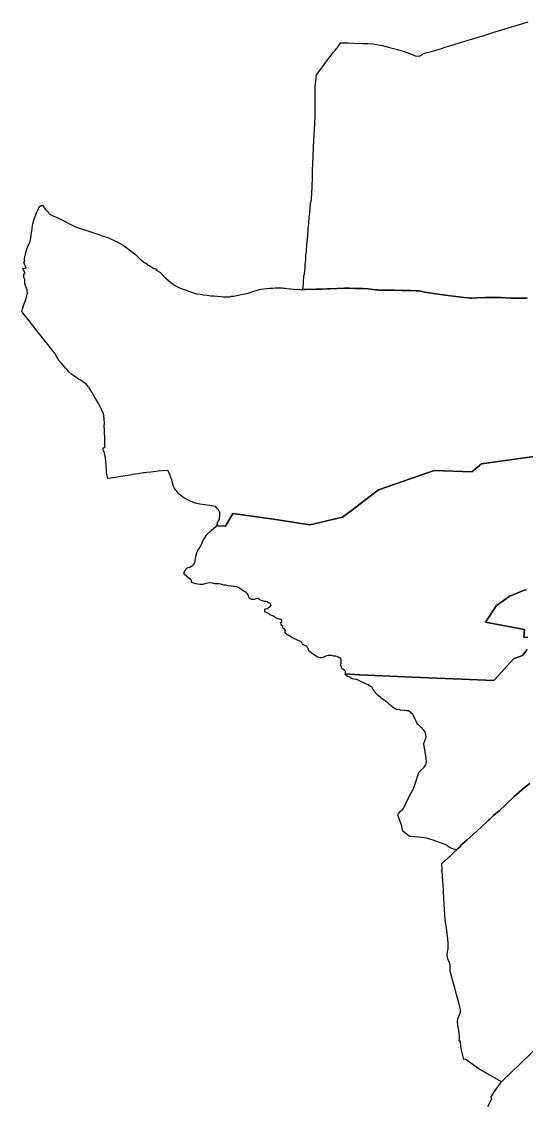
# Model space of a CAD drawing. Header units: inches. Extents: x 12.393 to 12.794, y 55.572 to 55.777.
# Drawn here: x 12.3934 to 12.4343, y 55.6868 to 55.7747 of the extents above; entities that cross this region are included whole.
import ezdxf

# ---------------------------------------------------------------- set-up
doc = ezdxf.new("R2010")
doc.units = ezdxf.units.IN
doc.header["$MEASUREMENT"] = 0
doc.layers.add('zones', color=7, linetype='Continuous')

msp = doc.modelspace()

# ---------------------------------------------------------------- linework, layer by layer
at = {"layer": 'zones', "color": 7, "linetype": 'Continuous', "lineweight": 25}
for points in [[(12.434367, 55.752299), (12.434268, 55.752295), (12.434136, 55.752291), (12.433663, 55.752284), (12.433356, 55.752283), (12.433048, 55.752292), (12.432631, 55.752314), (12.432235, 55.752334), (12.431852, 55.752343), (12.431452, 55.752345), (12.431301, 55.752345), (12.430949, 55.752341), (12.43032, 55.752308), (12.429873, 55.752285), (12.429715, 55.752283), (12.429543, 55.752306), (12.429218, 55.752347), (12.42857, 55.75243), (12.42773, 55.752535), (12.427145, 55.75261), (12.426785, 55.752656), (12.426397, 55.752705), (12.426202, 55.752741), (12.426031, 55.752781), (12.425862, 55.752824), (12.425715, 55.752859), (12.42559, 55.752876), (12.425503, 55.752874), (12.425442, 55.752878), (12.425367, 55.752882), (12.42497, 55.752896), (12.424334, 55.752907), (12.424201, 55.75291), (12.42359, 55.752923), (12.423522, 55.752926), (12.423227, 55.752944), (12.423078, 55.752946), (12.422913, 55.752939), (12.422779, 55.752931), (12.422647, 55.752929), (12.422516, 55.75293), (12.422348, 55.75294), (12.422238, 55.752948), (12.42208, 55.752965), (12.42186, 55.752995), (12.421479, 55.753031), (12.421053, 55.753062), (12.420845, 55.753075), (12.42044, 55.753081), (12.419953, 55.753084), (12.419672, 55.753082), (12.419549, 55.753083), (12.41838, 55.753036), (12.418181, 55.753029), (12.417713, 55.753017), (12.417234, 55.753009), (12.416335, 55.752996), (12.416185, 55.752993), (12.41624, 55.75348), (12.416241, 55.753654), (12.416251, 55.753972), (12.416259, 55.754076), (12.416284, 55.754147), (12.416295, 55.754193), (12.416306, 55.754238), (12.416359, 55.754805), (12.416361, 55.754834), (12.416375, 55.754997), (12.416379, 55.755048), (12.416412, 55.755348), (12.416415, 55.755379), (12.416438, 55.755703), (12.416456, 55.755938), (12.416468, 55.756097), (12.416471, 55.756143), (12.416481, 55.756271), (12.416495, 55.756437), (12.416507, 55.756576), (12.416511, 55.756623), (12.416529, 55.756824), (12.416534, 55.756886), (12.416547, 55.757026), (12.416578, 55.757385), (12.416594, 55.757569), (12.416601, 55.757645), (12.416627, 55.75795), (12.416643, 55.758126), (12.416661, 55.75833), (12.416678, 55.758524), (12.41668, 55.758549), (12.416692, 55.75869), (12.416699, 55.758768), (12.416707, 55.758856), (12.416722, 55.759035), (12.416736, 55.759188), (12.416797, 55.759888), (12.416804, 55.75993), (12.416812, 55.759989), (12.416893, 55.760239), (12.416894, 55.760278), (12.416918, 55.76086), (12.41693, 55.761178), (12.416936, 55.761276), (12.416939, 55.761325), (12.416943, 55.761377), (12.416945, 55.761427), (12.416958, 55.761988), (12.416959, 55.762021), (12.41696, 55.76205), (12.416972, 55.762593), (12.417023, 55.763806), (12.417086, 55.765098), (12.417109, 55.765572), (12.417149, 55.766387), (12.417163, 55.766688), (12.417165, 55.766732), (12.417168, 55.76678), (12.417185, 55.76714), (12.417182, 55.767659), (12.417182, 55.7677), (12.417178, 55.768415), (12.417177, 55.768457), (12.417175, 55.768842), (12.417172, 55.769396), (12.417254, 55.770112), (12.417285, 55.77038), (12.417882, 55.771174), (12.417976, 55.771297), (12.418639, 55.772179), (12.418659, 55.772204), (12.418679, 55.772227), (12.418719, 55.772278), (12.418766, 55.772335), (12.418829, 55.772412), (12.418924, 55.772529), (12.41898, 55.772598), (12.41903, 55.772659), (12.419262, 55.772959), (12.419306, 55.772981), (12.419458, 55.772971), (12.419842, 55.77296), (12.420298, 55.772936), (12.421078, 55.772928), (12.421422, 55.772925), (12.421885, 55.772894), (12.422618, 55.772743), (12.423208, 55.772598), (12.423852, 55.772426), (12.424389, 55.772259), (12.424825, 55.772101), (12.42487, 55.772086), (12.424924, 55.772068), (12.425293, 55.771924), (12.425617, 55.771896), (12.425807, 55.771974), (12.425868, 55.772049), (12.425952, 55.77211), (12.42626, 55.772191), (12.426491, 55.772252), (12.426864, 55.772348), (12.427416, 55.772522), (12.427712, 55.772615), (12.428441, 55.772834), (12.428964, 55.772987), (12.429845, 55.773262), (12.430776, 55.773548), (12.431571, 55.773796), (12.432566, 55.774104), (12.433176, 55.774289), (12.433648, 55.774433), (12.434428, 55.774685)], [(12.440898, 55.740293), (12.430847, 55.738886), (12.430785, 55.738877), (12.430655, 55.738859), (12.429875, 55.738201), (12.426834, 55.738309), (12.422322, 55.736759), (12.421177, 55.735886), (12.420202, 55.735143), (12.419398, 55.73453), (12.416736, 55.733925), (12.413806, 55.734391), (12.410514, 55.734845), (12.409903, 55.73382), (12.409191, 55.73384), (12.409216, 55.733865), (12.409228, 55.73389), (12.409243, 55.733915), (12.409277, 55.734114), (12.40934, 55.734234), (12.40941, 55.734321), (12.409419, 55.734407), (12.40944, 55.734504), (12.409449, 55.734647), (12.409453, 55.734784), (12.409449, 55.734853), (12.409445, 55.734904), (12.409413, 55.735034), (12.409357, 55.735145), (12.40928, 55.735218), (12.409181, 55.735314), (12.409132, 55.735364), (12.409122, 55.735412), (12.408975, 55.735432), (12.40864, 55.735477), (12.408238, 55.735531), (12.407838, 55.735598), (12.407482, 55.735687), (12.407136, 55.735807), (12.406906, 55.73591), (12.406839, 55.73594), (12.406658, 55.736044), (12.406552, 55.73611), (12.406399, 55.73621), (12.406266, 55.736312), (12.406136, 55.736416), (12.406116, 55.736451), (12.406089, 55.736495), (12.40597, 55.736648), (12.405913, 55.736707), (12.405886, 55.736737), (12.405833, 55.7368), (12.405751, 55.73692), (12.405695, 55.737026), (12.405618, 55.73731), (12.40556, 55.737561), (12.405495, 55.737745), (12.405406, 55.738018), (12.405245, 55.738328), (12.404796, 55.738302), (12.404463, 55.73828), (12.40387, 55.738193), (12.403529, 55.738152), (12.403416, 55.738141), (12.403262, 55.738122), (12.402841, 55.738058), (12.402583, 55.738025), (12.402366, 55.737996), (12.402362, 55.737964), (12.401965, 55.737912), (12.401446, 55.737826), (12.401019, 55.737767), (12.400383, 55.737687), (12.400365, 55.737787), (12.400314, 55.738007), (12.400301, 55.738054), (12.400275, 55.738174), (12.40027, 55.738273), (12.400273, 55.738371), (12.40027, 55.73848), (12.400251, 55.738619), (12.400239, 55.738792), (12.400223, 55.739048), (12.400182, 55.739347), (12.400132, 55.739621), (12.40011, 55.739721), (12.400082, 55.73983), (12.40004, 55.73992), (12.399999, 55.740023), (12.400004, 55.740108), (12.400035, 55.740164), (12.40009, 55.740197), (12.400176, 55.740229), (12.400162, 55.740273), (12.40015, 55.740314), (12.400143, 55.74075), (12.400141, 55.740811), (12.400139, 55.740856), (12.400137, 55.740906), (12.400135, 55.74096), (12.400132, 55.741029), (12.400127, 55.741141), (12.400125, 55.7412), (12.40012, 55.741288), (12.40011, 55.741511), (12.400108, 55.741552), (12.400104, 55.741648), (12.40009, 55.741882), (12.400105, 55.74216), (12.400089, 55.742473), (12.400049, 55.74277), (12.400024, 55.742908), (12.399956, 55.743114), (12.399873, 55.743257), (12.399861, 55.743284), (12.399846, 55.743319), (12.399644, 55.743731), (12.399415, 55.744098), (12.399298, 55.744299), (12.399052, 55.744723), (12.398882, 55.745023), (12.398848, 55.745062), (12.398817, 55.745098), (12.398617, 55.745324), (12.398473, 55.745428), (12.398335, 55.745523), (12.398166, 55.74563), (12.397994, 55.745727), (12.397791, 55.745874), (12.39747, 55.746098), (12.397231, 55.746328), (12.397031, 55.74656), (12.396998, 55.746584), (12.396965, 55.746609), (12.396622, 55.747015), (12.39641, 55.747244), (12.396245, 55.74754), (12.396168, 55.747678), (12.396068, 55.747859), (12.395852, 55.748122), (12.395529, 55.74852), (12.395458, 55.74861), (12.395366, 55.748726), (12.3949, 55.749308), (12.39455, 55.74975), (12.39419, 55.750205), (12.393825, 55.750686), (12.393696, 55.75085), (12.393454, 55.751134), (12.39343, 55.751165), (12.393402, 55.751201), (12.393468, 55.751409), (12.393494, 55.751507), (12.393609, 55.751838), (12.393729, 55.752181), (12.393839, 55.752611), (12.393885, 55.752691), (12.393869, 55.752761), (12.393855, 55.75282), (12.393837, 55.752969), (12.393662, 55.753456), (12.393661, 55.753605), (12.393657, 55.753712), (12.393645, 55.753785), (12.393572, 55.753952), (12.393567, 55.754016), (12.393584, 55.754167), (12.393574, 55.754216), (12.393565, 55.754258), (12.393674, 55.754288), (12.393485, 55.754692), (12.393777, 55.754732), (12.393583, 55.755162), (12.39359, 55.755211), (12.393596, 55.755263), (12.393656, 55.755278), (12.393617, 55.755422), (12.393659, 55.755674), (12.393677, 55.755697), (12.393748, 55.755973), (12.393815, 55.756254), (12.393938, 55.756557), (12.39409, 55.756836), (12.394238, 55.757907), (12.394258, 55.757988), (12.394295, 55.758305), (12.394332, 55.75839), (12.394369, 55.758527), (12.394385, 55.758589), (12.394444, 55.758767), (12.394491, 55.758894), (12.394517, 55.758965), (12.394583, 55.759154), (12.39463, 55.759236), (12.394641, 55.759261), (12.394685, 55.759363), (12.394707, 55.759414), (12.394753, 55.759487), (12.3948, 55.759608), (12.39489, 55.759747), (12.395026, 55.759824), (12.395089, 55.759807), (12.395168, 55.759676), (12.395238, 55.759573), (12.395316, 55.759487), (12.395422, 55.759396), (12.39552, 55.759289), (12.395603, 55.759177), (12.395639, 55.759125), (12.395706, 55.759078), (12.395789, 55.759036), (12.396016, 55.758932), (12.396266, 55.758827), (12.396547, 55.758684), (12.396915, 55.758493), (12.397173, 55.758357), (12.397604, 55.75814), (12.397769, 55.758061), (12.397996, 55.75798), (12.399082, 55.757625), (12.399572, 55.75746), (12.399645, 55.757434), (12.399791, 55.757383), (12.399851, 55.757362), (12.400042, 55.757298), (12.400285, 55.757217), (12.400444, 55.75716), (12.400607, 55.757089), (12.400836, 55.756989), (12.401125, 55.756858), (12.401388, 55.756713), (12.401619, 55.756581), (12.401805, 55.756454), (12.402064, 55.756263), (12.40213, 55.756211), (12.402416, 55.75599), (12.402636, 55.755827), (12.403005, 55.75544), (12.403129, 55.755336), (12.403281, 55.755236), (12.403351, 55.755186), (12.403404, 55.755148), (12.40355, 55.755058), (12.403573, 55.75503), (12.40357, 55.755002), (12.403626, 55.754968), (12.403694, 55.754956), (12.4041, 55.754691), (12.404184, 55.754687), (12.404351, 55.754616), (12.404296, 55.75459), (12.404297, 55.754555), (12.404343, 55.754527), (12.404543, 55.754422), (12.404605, 55.754381), (12.404637, 55.754351), (12.40467, 55.754321), (12.404874, 55.754129), (12.405078, 55.753916), (12.405259, 55.753748), (12.405482, 55.753567), (12.405794, 55.753334), (12.405984, 55.753217), (12.406183, 55.753134), (12.406403, 55.753047), (12.406652, 55.752963), (12.407171, 55.752784), (12.407395, 55.752699), (12.407568, 55.752633), (12.407877, 55.752598), (12.408093, 55.752563), (12.408417, 55.752519), (12.408738, 55.752481), (12.408978, 55.752465), (12.409239, 55.752446), (12.409587, 55.752418), (12.409764, 55.752405), (12.409901, 55.75239), (12.41004, 55.752384), (12.410168, 55.752387), (12.410273, 55.7524), (12.410336, 55.752414), (12.410414, 55.752437), (12.410511, 55.752447), (12.410595, 55.752456), (12.411176, 55.752578), (12.411675, 55.752676), (12.41184, 55.752725), (12.412139, 55.752816), (12.412404, 55.75291), (12.412591, 55.752969), (12.412678, 55.75299), (12.412789, 55.753016), (12.412998, 55.753052), (12.413235, 55.753075), (12.413515, 55.753097), (12.413747, 55.753105), (12.413937, 55.753111), (12.414032, 55.753113), (12.414225, 55.753116), (12.414382, 55.753114), (12.41452, 55.75311), (12.414638, 55.7531), (12.414741, 55.753086), (12.414886, 55.753069), (12.41517, 55.753049), (12.415479, 55.753023), (12.415908, 55.752997), (12.416185, 55.752993), (12.416335, 55.752996), (12.417234, 55.753009), (12.417713, 55.753017), (12.418181, 55.753029), (12.41838, 55.753036), (12.419549, 55.753083), (12.419672, 55.753082), (12.419953, 55.753084), (12.42044, 55.753081), (12.420845, 55.753075), (12.421053, 55.753062), (12.421479, 55.753031), (12.42186, 55.752995), (12.42208, 55.752965), (12.422238, 55.752948), (12.422348, 55.75294), (12.422516, 55.75293), (12.422647, 55.752929), (12.422779, 55.752931), (12.422913, 55.752939), (12.423078, 55.752946), (12.423227, 55.752944), (12.423522, 55.752926), (12.42359, 55.752923), (12.424201, 55.75291), (12.424334, 55.752907), (12.42497, 55.752896), (12.425367, 55.752882), (12.425442, 55.752878), (12.425503, 55.752874), (12.42559, 55.752876), (12.425715, 55.752859), (12.425862, 55.752824), (12.426031, 55.752781), (12.426202, 55.752741), (12.426397, 55.752705), (12.426785, 55.752656), (12.427145, 55.75261), (12.42773, 55.752535), (12.42857, 55.75243), (12.429218, 55.752347), (12.429543, 55.752306), (12.429715, 55.752283), (12.429873, 55.752285), (12.43032, 55.752308), (12.430949, 55.752341), (12.431301, 55.752345), (12.431452, 55.752345), (12.431852, 55.752343), (12.432235, 55.752334), (12.432631, 55.752314), (12.433048, 55.752292), (12.433356, 55.752283), (12.433663, 55.752284), (12.434136, 55.752291), (12.434268, 55.752295), (12.434367, 55.752299)], [(12.434367, 55.723832), (12.433985, 55.723343), (12.433263, 55.723072), (12.431716, 55.721372), (12.431652, 55.721302), (12.425064, 55.721589), (12.420796, 55.721769), (12.419605, 55.72184), (12.419629, 55.721906), (12.419639, 55.72195), (12.419642, 55.722025), (12.419569, 55.722118), (12.419441, 55.7222), (12.419344, 55.72227), (12.419302, 55.722386), (12.41926, 55.722528), (12.419273, 55.722624), (12.419296, 55.722703), (12.419293, 55.722836), (12.41928, 55.723023), (12.419195, 55.723135), (12.419107, 55.72318), (12.419001, 55.723233), (12.418853, 55.723272), (12.418681, 55.723289), (12.418529, 55.723325), (12.418384, 55.72334), (12.418243, 55.723328), (12.418108, 55.723293), (12.417948, 55.723224), (12.417817, 55.723161), (12.417691, 55.723138), (12.417558, 55.723147), (12.417436, 55.723181), (12.417333, 55.723233), (12.41712, 55.723353), (12.416721, 55.723652), (12.416677, 55.723715), (12.416662, 55.72377), (12.416648, 55.723813), (12.416629, 55.723848), (12.416601, 55.723902), (12.416564, 55.723962), (12.416534, 55.724026), (12.41647, 55.724086), (12.416331, 55.72414), (12.416217, 55.72421), (12.416154, 55.724283), (12.4161, 55.724376), (12.416037, 55.724439), (12.415949, 55.724487), (12.415878, 55.724515), (12.415795, 55.724549), (12.415641, 55.72462), (12.415509, 55.724694), (12.415396, 55.724735), (12.415292, 55.72479), (12.415195, 55.724871), (12.415044, 55.724946), (12.414896, 55.725026), (12.414801, 55.72511), (12.414742, 55.725199), (12.414743, 55.725288), (12.41476, 55.725341), (12.414768, 55.725371), (12.414712, 55.725433), (12.414631, 55.725487), (12.414585, 55.725549), (12.414529, 55.72564), (12.414565, 55.725659), (12.414577, 55.725716), (12.414506, 55.725726), (12.41442, 55.725831), (12.414414, 55.725859), (12.414401, 55.725913), (12.41438, 55.726002), (12.414473, 55.726039), (12.414487, 55.72625), (12.414357, 55.726261), (12.41427, 55.72627), (12.414105, 55.726342), (12.413947, 55.726417), (12.413873, 55.726462), (12.413824, 55.726502), (12.413758, 55.726537), (12.413706, 55.726544), (12.41363, 55.726561), (12.413571, 55.726599), (12.413456, 55.726706), (12.413356, 55.726764), (12.413203, 55.726807), (12.413126, 55.72685), (12.413107, 55.726906), (12.413106, 55.727016), (12.413114, 55.727085), (12.413188, 55.727122), (12.413287, 55.72715), (12.41338, 55.727195), (12.413494, 55.727263), (12.413589, 55.727355), (12.413604, 55.727449), (12.413571, 55.727528), (12.413486, 55.727575), (12.413369, 55.727611), (12.413306, 55.727679), (12.413219, 55.727715), (12.413111, 55.727718), (12.412988, 55.727736), (12.412824, 55.727782), (12.412707, 55.727839), (12.412644, 55.7279), (12.41259, 55.727957), (12.412497, 55.727952), (12.412365, 55.727915), (12.412241, 55.727876), (12.41215, 55.727864), (12.412037, 55.727864), (12.411923, 55.727919), (12.411858, 55.727964), (12.411812, 55.728062), (12.411783, 55.728171), (12.411752, 55.728246), (12.411691, 55.728328), (12.411617, 55.728411), (12.411505, 55.728486), (12.411355, 55.728581), (12.411205, 55.728676), (12.411072, 55.728767), (12.410968, 55.728844), (12.410837, 55.728903), (12.410678, 55.728928), (12.410548, 55.728931), (12.410398, 55.728944), (12.410141, 55.728991), (12.409953, 55.729026), (12.409771, 55.729043), (12.409613, 55.729077), (12.409548, 55.729105), (12.409387, 55.729136), (12.409207, 55.729143), (12.409041, 55.729133), (12.408954, 55.729155), (12.408892, 55.729202), (12.408715, 55.729217), (12.408482, 55.729199), (12.408242, 55.729148), (12.408068, 55.729091), (12.407968, 55.729073), (12.407831, 55.729082), (12.407672, 55.729102), (12.407509, 55.729142), (12.407344, 55.729193), (12.40728, 55.729213), (12.407187, 55.72926), (12.407164, 55.72932), (12.407149, 55.729398), (12.407128, 55.729459), (12.406983, 55.729578), (12.40656, 55.729918), (12.406532, 55.729983), (12.406567, 55.730055), (12.406598, 55.730134), (12.406667, 55.730244), (12.40674, 55.730371), (12.406805, 55.730431), (12.406893, 55.73046), (12.407035, 55.730492), (12.407162, 55.730559), (12.407267, 55.730661), (12.407359, 55.730746), (12.407421, 55.730852), (12.407449, 55.730951), (12.407459, 55.731052), (12.40748, 55.731181), (12.407496, 55.731265), (12.407504, 55.731322), (12.407545, 55.731465), (12.407599, 55.73165), (12.407647, 55.731788), (12.407673, 55.731829), (12.407772, 55.732006), (12.407988, 55.732393), (12.408012, 55.732466), (12.408031, 55.732523), (12.408142, 55.732708), (12.408245, 55.732878), (12.408286, 55.732957), (12.408357, 55.733084), (12.408768, 55.733455), (12.409162, 55.733811), (12.409191, 55.73384), (12.409903, 55.73382), (12.410514, 55.734845), (12.413806, 55.734391), (12.416736, 55.733925), (12.419398, 55.73453), (12.420202, 55.735143), (12.421177, 55.735886), (12.422322, 55.736759), (12.426834, 55.738309), (12.429875, 55.738201), (12.430655, 55.738859), (12.430785, 55.738877), (12.430847, 55.738886), (12.440898, 55.740293)], [(12.434295, 55.728651), (12.434116, 55.728629), (12.432949, 55.728131), (12.431882, 55.727374), (12.430976, 55.726046), (12.431122, 55.726018), (12.434138, 55.725427), (12.434085, 55.724829), (12.434417, 55.724803)], [(12.434417, 55.724803), (12.434085, 55.724829), (12.434138, 55.725427), (12.431122, 55.726018), (12.430976, 55.726046), (12.431882, 55.727374), (12.432949, 55.728131), (12.434116, 55.728629), (12.434295, 55.728651)], [(12.434583, 55.712954), (12.434104, 55.712607), (12.433319, 55.711903), (12.432598, 55.711239), (12.432078, 55.710757), (12.431626, 55.710358), (12.431309, 55.710056), (12.431228, 55.709987), (12.431146, 55.709917), (12.430625, 55.709436), (12.430004, 55.708868), (12.429471, 55.708385), (12.428968, 55.707928), (12.428984, 55.707889), (12.428784, 55.707717), (12.428718, 55.707656), (12.428639, 55.707585), (12.428525, 55.707605), (12.428391, 55.707651), (12.428214, 55.707726), (12.428076, 55.707788), (12.42797, 55.707845), (12.427898, 55.707907), (12.427831, 55.70796), (12.427724, 55.708018), (12.426961, 55.708294), (12.426731, 55.708373), (12.426562, 55.708435), (12.426401, 55.708481), (12.426202, 55.708526), (12.425996, 55.708563), (12.425787, 55.708587), (12.425264, 55.70864), (12.424955, 55.708665), (12.42482, 55.708675), (12.424718, 55.708755), (12.424277, 55.709102), (12.42427, 55.709203), (12.424236, 55.709348), (12.424203, 55.709519), (12.424164, 55.709616), (12.424084, 55.709816), (12.424044, 55.709976), (12.423984, 55.710101), (12.423898, 55.710336), (12.423869, 55.710413), (12.423905, 55.710468), (12.423983, 55.710591), (12.424078, 55.710699), (12.424272, 55.710884), (12.42434, 55.710945), (12.424377, 55.711009), (12.424416, 55.711088), (12.424529, 55.711339), (12.424762, 55.711857), (12.424983, 55.712251), (12.425084, 55.712437), (12.425144, 55.712561), (12.425198, 55.712694), (12.425326, 55.713095), (12.425522, 55.713702), (12.425547, 55.713766), (12.425565, 55.713821), (12.4256, 55.713871), (12.425716, 55.713982), (12.425966, 55.714231), (12.426016, 55.714298), (12.42607, 55.714366), (12.426114, 55.714443), (12.42614, 55.714513), (12.426182, 55.714613), (12.426197, 55.714699), (12.426199, 55.714785), (12.426148, 55.715169), (12.425994, 55.716166), (12.425997, 55.716233), (12.426006, 55.716296), (12.426034, 55.71635), (12.426071, 55.716437), (12.426092, 55.716479), (12.42612, 55.71656), (12.426141, 55.71662), (12.42617, 55.716717), (12.426168, 55.71678), (12.426154, 55.716892), (12.426129, 55.717016), (12.426087, 55.717118), (12.426035, 55.717199), (12.425977, 55.717284), (12.425911, 55.717361), (12.425853, 55.717433), (12.425767, 55.7175), (12.425697, 55.717571), (12.425627, 55.717632), (12.425562, 55.717684), (12.425517, 55.717751), (12.425467, 55.717809), (12.425424, 55.717882), (12.425368, 55.718005), (12.425305, 55.718125), (12.425282, 55.718185), (12.425214, 55.718372), (12.425089, 55.71855), (12.42491, 55.718714), (12.42475, 55.718844), (12.424597, 55.718858), (12.424458, 55.718866), (12.424382, 55.718875), (12.424083, 55.718912), (12.42403, 55.718918), (12.42378, 55.718948), (12.423679, 55.719018), (12.42362, 55.719042), (12.423533, 55.719088), (12.42338, 55.719205), (12.423276, 55.719293), (12.423034, 55.719519), (12.422952, 55.71957), (12.422539, 55.719884), (12.422481, 55.719935), (12.42227, 55.720127), (12.422209, 55.720177), (12.422148, 55.720233), (12.422095, 55.720289), (12.422052, 55.72035), (12.421893, 55.720586), (12.42184, 55.720685), (12.421801, 55.720733), (12.421718, 55.7208), (12.421442, 55.720949), (12.420569, 55.721388), (12.420464, 55.7214), (12.420321, 55.721415), (12.420192, 55.721447), (12.420046, 55.721529), (12.419984, 55.721577), (12.419905, 55.721607), (12.419822, 55.72164), (12.419763, 55.721667), (12.419702, 55.721724), (12.419648, 55.721775), (12.419605, 55.72184), (12.420796, 55.721769), (12.425064, 55.721589), (12.431652, 55.721302), (12.431716, 55.721372), (12.433263, 55.723072), (12.433985, 55.723343), (12.434367, 55.723832)], [(12.435341, 55.691741), (12.432287, 55.688789), (12.430444, 55.689832), (12.429338, 55.690635), (12.429229, 55.690611), (12.42917, 55.690808), (12.429075, 55.691258), (12.428972, 55.691662), (12.428948, 55.692089), (12.428849, 55.692093), (12.428868, 55.692344), (12.428867, 55.692549), (12.428843, 55.692779), (12.42877, 55.693209), (12.428716, 55.693627), (12.428711, 55.693751), (12.428753, 55.693891), (12.428953, 55.694443), (12.428964, 55.69453), (12.428949, 55.694643), (12.428817, 55.695185), (12.428629, 55.695873), (12.428432, 55.696583), (12.428142, 55.697642), (12.428128, 55.697697), (12.428115, 55.69775), (12.428114, 55.697776), (12.428113, 55.697824), (12.428109, 55.697981), (12.428123, 55.698121), (12.428122, 55.698251), (12.4281, 55.698384), (12.428044, 55.698529), (12.427987, 55.69863), (12.427929, 55.698744), (12.4279, 55.698893), (12.42788, 55.699035), (12.427899, 55.699292), (12.42796, 55.699574), (12.427954, 55.699994), (12.427929, 55.700364), (12.427859, 55.701044), (12.427728, 55.701926), (12.427643, 55.70315), (12.427578, 55.704192), (12.427574, 55.704257), (12.42757, 55.704315), (12.427521, 55.705088), (12.427514, 55.705184), (12.427507, 55.705278), (12.427497, 55.705422), (12.427493, 55.705488), (12.427486, 55.705593), (12.427477, 55.705731), (12.427475, 55.705764), (12.42747, 55.705841), (12.427387, 55.705884), (12.427473, 55.705969), (12.427465, 55.70614), (12.427457, 55.706315), (12.42745, 55.706477), (12.427955, 55.706936), (12.42804, 55.707009), (12.428139, 55.707093), (12.428512, 55.707473), (12.428536, 55.707499), (12.428596, 55.707544), (12.428639, 55.707585), (12.428718, 55.707656), (12.428784, 55.707717), (12.428984, 55.707889), (12.428968, 55.707928), (12.429471, 55.708385), (12.430004, 55.708868), (12.430625, 55.709436), (12.431146, 55.709917), (12.431228, 55.709987), (12.431309, 55.710056), (12.431626, 55.710358), (12.432078, 55.710757), (12.432598, 55.711239), (12.433319, 55.711903), (12.434104, 55.712607), (12.434583, 55.712954)], [(12.431184, 55.686803), (12.431477, 55.687357), (12.431483, 55.687432), (12.43141, 55.687524), (12.431666, 55.687934), (12.43196, 55.688355), (12.432287, 55.688789), (12.435341, 55.691741)]]:
    msp.add_lwpolyline(points, dxfattribs=at)

doc.saveas('drawing.dxf')
